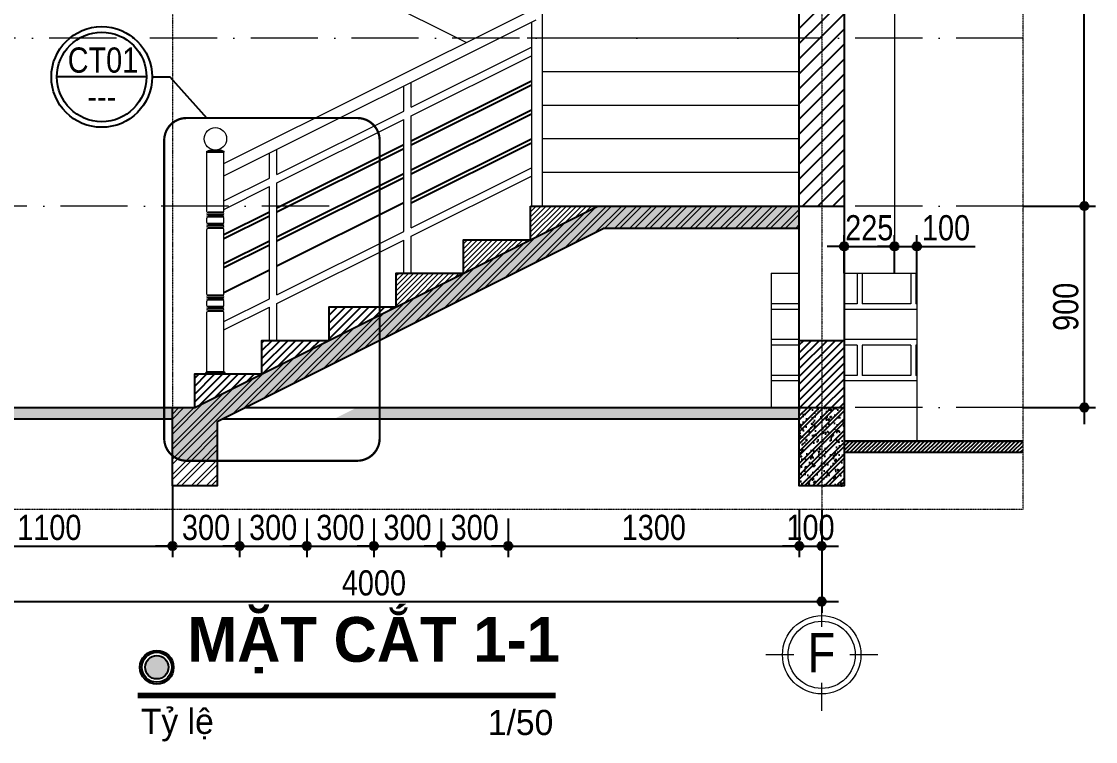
# Model space of a CAD drawing. Header units: millimetres. Extents: x 15144 to 68983, y 5333 to 52444.
# Drawn here: x 59388 to 68983, y 25265 to 31700 of the extents above; entities that cross this region are included whole.
import ezdxf
from ezdxf.enums import TextEntityAlignment as Align

# ---------------------------------------------------------------- set-up
doc = ezdxf.new("R2010")
doc.units = ezdxf.units.MM
doc.linetypes.add('ACAD_ISO10W100', pattern=[18, 12, -3, 0, -3])
doc.linetypes.add('DASHED2', pattern=[0.375, 0.25, -0.125])
for name, color, linetype in [('009', 251, 'Continuous'), ('daucat', 220, 'Continuous'), ('DIM', 1, 'Continuous'), ('HACTH', 8, 'Continuous'), ('TAGS', 60, 'Continuous'), ('TEXT', 7, 'Continuous'), ('TUONG', 131, 'Continuous')]:
    doc.layers.add(name, color=color, linetype=linetype)
for name, color, linetype, lineweight in [('CAY', 84, 'Continuous', 5), ('HACHT', 8, 'Continuous', 5), ('NET-THAY', 2, 'Continuous', 13), ('TEN TRUC', 3, 'Continuous', 18), ('TRUC', 24, 'Continuous', 0)]:
    doc.layers.add(name, color=color, linetype=linetype, lineweight=lineweight)
doc.styles.add('HEL-CONDENSE', font='')
doc.styles.add('SWISS-CONDENSE', font='')
doc.styles.add('VNI-HELVE-CONDENSEN', font='')
doc.styles.get('HEL-CONDENSE').set_extended_font_data('VNI-Helve-Condense')
doc.styles.get('SWISS-CONDENSE').set_extended_font_data('VNI-Swiss-Condense')
doc.styles.get('VNI-HELVE-CONDENSEN').set_extended_font_data('VNI-Helve-Condense')
doc.dimstyles.new('D 50', dxfattribs={"dimtxt": 225, "dimasz": 1.5, "dimexe": 100, "dimexo": 0, "dimgap": 50, "dimtad": 1, "dimdec": 0, "dimlfac": 0.5, "dimzin": 13, "dimdsep": 46, "dimtxsty": 'HEL-CONDENSE', "dimblk": 'D50', "dimcen": 0, "dimclrd": 1, "dimclre": 1, "dimclrt": 7, "dimazin": 0, "dimtfac": 1, "dimtdec": 0, "dimtmove": 0, "dimatfit": 3, "dimldrblk": 'D50', "dimfxl": 1, "dimtolj": 1, "dimtzin": 13, "dimarcsym": 0})
pattern_1 = [(45, (-1273063.15, -83574.49), (-67.351921, 67.351921), []), (45, (-1273018.25, -83574.49), (-67.351921, 67.351921), [])]
pattern_2 = [(45, (-1077510.79, 188242.25), (-35.355339, 35.355339), [])]

# ---------------------------------------------------------------- blocks, each defined once
blk = doc.blocks.new('A$C206177D3')
at = {"layer": 'TEN TRUC', "ltscale": 1000}
for p, q in [((-36.6, 240.1), (-36.6, 490.1)), ((-286.6, -9.9), (-536.6, -9.9)), ((463.4, -9.9), (213.4, -9.9)), ((-36.6, -509.9), (-36.6, -259.9))]:
    blk.add_line(p, q, dxfattribs=at)
blk.add_circle((-36.6, -9.9), 350, dxfattribs=at)
at = {"layer": 'TEN TRUC', "color": 254, "ltscale": 1000}
blk.add_circle((-36.6, -9.9), 300, dxfattribs=at)
blk = doc.blocks.new('D50')
at = {"layer": 'DIM'}
blk.add_hatch(color=256, dxfattribs=at).paths.add_polyline_path([(25, 0, 1), (-25, 0, 1)])
blk.add_line((25, 0), (100, 0), dxfattribs=at)
blk.add_circle((0, 0), 25, dxfattribs=at)
blk = doc.blocks.new('*D454')
at = {"layer": 'DEFPOINTS', "color": 0, "transparency": 16777216}
for p in [(68336.6, 30050.3), (68336.6, 28250.3), (68882.8, 28250.3)]:
    blk.add_point(p, dxfattribs=at)
at = {"layer": 'DIM', "color": 1, "lineweight": -2, "transparency": 16777216}
for p, q in [((68336.6, 30050.3), (68982.8, 30050.3)), ((68882.8, 30048.8), (68882.8, 28251.8)), ((68336.6, 28250.3), (68982.8, 28250.3))]:
    blk.add_line(p, q, dxfattribs=at)
at = {"layer": 'DIM', "color": 1, "lineweight": -2, "transparency": 16777216, "xscale": 1.5, "yscale": 1.5, "zscale": 1.5}
for p, rotation in [((68882.8, 30050.3), 90), ((68882.8, 28250.3), 270)]:
    blk.add_blockref('D50', p, dxfattribs=dict(at, rotation=rotation))
at = {"layer": 'DIM', "color": 7, "transparency": 16777216, "insert": (68717.9, 29150.3), "char_height": 225, "attachment_point": 5, "rotation": 90, "style": 'HEL-CONDENSE'}
blk.add_mtext('\\A1;900', dxfattribs=at)
blk = doc.blocks.new('*D455')
at = {"layer": 'DEFPOINTS', "color": 0, "transparency": 16777216}
for p in [(68453.4, 35050.3), (68882.8, 35050.3), (68336.6, 30050.3)]:
    blk.add_point(p, dxfattribs=at)
at = {"layer": 'DIM', "color": 1, "lineweight": -2, "transparency": 16777216}
for p, q in [((68453.4, 35050.3), (68982.8, 35050.3)), ((68882.8, 30051.8), (68882.8, 35048.8)), ((68336.6, 30050.3), (68982.8, 30050.3))]:
    blk.add_line(p, q, dxfattribs=at)
at = {"layer": 'DIM', "color": 1, "lineweight": -2, "transparency": 16777216, "xscale": 1.5, "yscale": 1.5, "zscale": 1.5}
for p, rotation in [((68882.8, 35050.3), 90), ((68882.8, 30050.3), 270)]:
    blk.add_blockref('D50', p, dxfattribs=dict(at, rotation=rotation))
at = {"layer": 'DIM', "color": 7, "transparency": 16777216, "insert": (68717.9, 32550.3), "char_height": 225, "attachment_point": 5, "rotation": 90, "style": 'HEL-CONDENSE'}
blk.add_mtext('\\A1;2500', dxfattribs=at)
blk = doc.blocks.new('*D462')
at = {"layer": 'DEFPOINTS', "color": 0, "transparency": 16777216}
for p in [(67186.6, 29690.4), (66736.6, 29450.3), (67186.6, 29450.3)]:
    blk.add_point(p, dxfattribs=at)
at = {"layer": 'DIM', "color": 1, "lineweight": -2, "transparency": 16777216}
for p, q in [((66736.6, 29450.3), (66736.6, 29790.4)), ((67186.6, 29450.3), (67186.6, 29790.4)), ((66738.1, 29690.4), (67185.1, 29690.4))]:
    blk.add_line(p, q, dxfattribs=at)
at = {"layer": 'DIM', "color": 1, "lineweight": -2, "transparency": 16777216, "xscale": 1.5, "yscale": 1.5, "zscale": 1.5, "rotation": 180}
blk.add_blockref('D50', (66736.6, 29690.4), dxfattribs=at)
at = {"layer": 'DIM', "color": 1, "lineweight": -2, "transparency": 16777216, "xscale": 1.5, "yscale": 1.5, "zscale": 1.5}
blk.add_blockref('D50', (67186.6, 29690.4), dxfattribs=at)
at = {"layer": 'DIM', "color": 7, "transparency": 16777216, "insert": (66961.6, 29855.3), "char_height": 225, "attachment_point": 5, "style": 'HEL-CONDENSE'}
blk.add_mtext('\\A1;225', dxfattribs=at)
blk = doc.blocks.new('*D463')
at = {"layer": 'DEFPOINTS', "color": 0, "transparency": 16777216}
for p in [(67386.6, 29690.4), (67186.6, 29450.3), (67386.6, 29450.3)]:
    blk.add_point(p, dxfattribs=at)
at = {"layer": 'DIM', "color": 1, "lineweight": -2, "transparency": 16777216}
for p, q in [((67186.6, 29450.3), (67186.6, 29790.4)), ((67386.6, 29450.3), (67386.6, 29790.4)), ((67188.1, 29690.4), (67385.1, 29690.4)), ((67386.6, 29690.4), (67906.3, 29690.4))]:
    blk.add_line(p, q, dxfattribs=at)
at = {"layer": 'DIM', "color": 1, "lineweight": -2, "transparency": 16777216, "xscale": 1.5, "yscale": 1.5, "zscale": 1.5, "rotation": 180}
blk.add_blockref('D50', (67186.6, 29690.4), dxfattribs=at)
at = {"layer": 'DIM', "color": 1, "lineweight": -2, "transparency": 16777216, "xscale": 1.5, "yscale": 1.5, "zscale": 1.5}
blk.add_blockref('D50', (67386.6, 29690.4), dxfattribs=at)
at = {"layer": 'DIM', "color": 7, "transparency": 16777216, "insert": (67647.2, 29855.3), "char_height": 225, "attachment_point": 5, "style": 'HEL-CONDENSE'}
blk.add_mtext('\\A1;100', dxfattribs=at)
blk = doc.blocks.new('A$C5F494123')
at = {"layer": 'TAGS', "color": 254, "ltscale": 1000}
blk.add_line((400, 0), (-400, 0), dxfattribs=at)
at = {"layer": 'TAGS', "ltscale": 1000}
blk.add_circle((0, 0), 450, dxfattribs=at)
at = {"layer": 'TAGS', "color": 254, "ltscale": 1000}
blk.add_circle((0, 0), 400, dxfattribs=at)
at = {"layer": 'TAGS', "ltscale": 1000, "style": 'VNI-HELVE-CONDENSEN'}
blk.add_attdef('A', (-84, 67), '', height=225, dxfattribs=at)
blk.add_attdef('A', text='', height=225, dxfattribs=at).set_placement((1.1, -61.7), align=Align.TOP_CENTER)
blk = doc.blocks.new('*D524')
at = {"layer": 'DEFPOINTS', "color": 0, "transparency": 16777216}
for p in [(60736.6, 27550.3), (58536.6, 27342.5), (60736.6, 27012.6)]:
    blk.add_point(p, dxfattribs=at)
at = {"layer": 'DIM', "color": 1, "lineweight": -2, "transparency": 16777216}
for p, q in [((60736.6, 27550.3), (60736.6, 26912.6)), ((58536.6, 27342.5), (58536.6, 26912.6)), ((58538.1, 27012.6), (60735.1, 27012.6))]:
    blk.add_line(p, q, dxfattribs=at)
at = {"layer": 'DIM', "color": 1, "lineweight": -2, "transparency": 16777216, "xscale": 1.5, "yscale": 1.5, "zscale": 1.5, "rotation": 180}
blk.add_blockref('D50', (58536.6, 27012.6), dxfattribs=at)
at = {"layer": 'DIM', "color": 1, "lineweight": -2, "transparency": 16777216, "xscale": 1.5, "yscale": 1.5, "zscale": 1.5}
blk.add_blockref('D50', (60736.6, 27012.6), dxfattribs=at)
at = {"layer": 'DIM', "color": 7, "transparency": 16777216, "insert": (59636.6, 27177.5), "char_height": 225, "attachment_point": 5, "style": 'HEL-CONDENSE'}
blk.add_mtext('\\A1;1100', dxfattribs=at)
blk = doc.blocks.new('*D525')
at = {"layer": 'DEFPOINTS', "color": 0, "transparency": 16777216}
for p in [(61936.6, 27258.8), (62536.6, 27253.6), (62536.6, 27012.6)]:
    blk.add_point(p, dxfattribs=at)
at = {"layer": 'DIM', "color": 1, "lineweight": -2, "transparency": 16777216}
for p, q in [((61936.6, 27258.8), (61936.6, 26912.6)), ((62536.6, 27253.6), (62536.6, 26912.6)), ((61938.1, 27012.6), (62535.1, 27012.6))]:
    blk.add_line(p, q, dxfattribs=at)
at = {"layer": 'DIM', "color": 1, "lineweight": -2, "transparency": 16777216, "xscale": 1.5, "yscale": 1.5, "zscale": 1.5, "rotation": 180}
blk.add_blockref('D50', (61936.6, 27012.6), dxfattribs=at)
at = {"layer": 'DIM', "color": 1, "lineweight": -2, "transparency": 16777216, "xscale": 1.5, "yscale": 1.5, "zscale": 1.5}
blk.add_blockref('D50', (62536.6, 27012.6), dxfattribs=at)
at = {"layer": 'DIM', "color": 7, "transparency": 16777216, "insert": (62236.6, 27177.5), "char_height": 225, "attachment_point": 5, "style": 'HEL-CONDENSE'}
blk.add_mtext('\\A1;300', dxfattribs=at)
blk = doc.blocks.new('*D526')
at = {"layer": 'DEFPOINTS', "color": 0, "transparency": 16777216}
for p in [(62536.6, 27258.8), (63136.6, 27253.6), (63136.6, 27012.6)]:
    blk.add_point(p, dxfattribs=at)
at = {"layer": 'DIM', "color": 1, "lineweight": -2, "transparency": 16777216}
for p, q in [((62536.6, 27258.8), (62536.6, 26912.6)), ((63136.6, 27253.6), (63136.6, 26912.6)), ((62538.1, 27012.6), (63135.1, 27012.6))]:
    blk.add_line(p, q, dxfattribs=at)
at = {"layer": 'DIM', "color": 1, "lineweight": -2, "transparency": 16777216, "xscale": 1.5, "yscale": 1.5, "zscale": 1.5, "rotation": 180}
blk.add_blockref('D50', (62536.6, 27012.6), dxfattribs=at)
at = {"layer": 'DIM', "color": 1, "lineweight": -2, "transparency": 16777216, "xscale": 1.5, "yscale": 1.5, "zscale": 1.5}
blk.add_blockref('D50', (63136.6, 27012.6), dxfattribs=at)
at = {"layer": 'DIM', "color": 7, "transparency": 16777216, "insert": (62836.6, 27177.5), "char_height": 225, "attachment_point": 5, "style": 'HEL-CONDENSE'}
blk.add_mtext('\\A1;300', dxfattribs=at)
blk = doc.blocks.new('*D527')
at = {"layer": 'DEFPOINTS', "color": 0, "transparency": 16777216}
for p in [(63136.6, 27258.8), (63736.6, 27253.6), (63736.6, 27012.6)]:
    blk.add_point(p, dxfattribs=at)
at = {"layer": 'DIM', "color": 1, "lineweight": -2, "transparency": 16777216}
for p, q in [((63136.6, 27258.8), (63136.6, 26912.6)), ((63736.6, 27253.6), (63736.6, 26912.6)), ((63138.1, 27012.6), (63735.1, 27012.6))]:
    blk.add_line(p, q, dxfattribs=at)
at = {"layer": 'DIM', "color": 1, "lineweight": -2, "transparency": 16777216, "xscale": 1.5, "yscale": 1.5, "zscale": 1.5, "rotation": 180}
blk.add_blockref('D50', (63136.6, 27012.6), dxfattribs=at)
at = {"layer": 'DIM', "color": 1, "lineweight": -2, "transparency": 16777216, "xscale": 1.5, "yscale": 1.5, "zscale": 1.5}
blk.add_blockref('D50', (63736.6, 27012.6), dxfattribs=at)
at = {"layer": 'DIM', "color": 7, "transparency": 16777216, "insert": (63436.6, 27177.5), "char_height": 225, "attachment_point": 5, "style": 'HEL-CONDENSE'}
blk.add_mtext('\\A1;300', dxfattribs=at)
blk = doc.blocks.new('*D528')
at = {"layer": 'DEFPOINTS', "color": 0, "transparency": 16777216}
for p in [(63736.6, 27258.8), (66336.6, 27342.5), (66336.6, 27012.6)]:
    blk.add_point(p, dxfattribs=at)
at = {"layer": 'DIM', "color": 1, "lineweight": -2, "transparency": 16777216}
for p, q in [((63736.6, 27258.8), (63736.6, 26912.6)), ((66336.6, 27342.5), (66336.6, 26912.6)), ((63738.1, 27012.6), (66335.1, 27012.6))]:
    blk.add_line(p, q, dxfattribs=at)
at = {"layer": 'DIM', "color": 1, "lineweight": -2, "transparency": 16777216, "xscale": 1.5, "yscale": 1.5, "zscale": 1.5, "rotation": 180}
blk.add_blockref('D50', (63736.6, 27012.6), dxfattribs=at)
at = {"layer": 'DIM', "color": 1, "lineweight": -2, "transparency": 16777216, "xscale": 1.5, "yscale": 1.5, "zscale": 1.5}
blk.add_blockref('D50', (66336.6, 27012.6), dxfattribs=at)
at = {"layer": 'DIM', "color": 7, "transparency": 16777216, "insert": (65036.6, 27177.5), "char_height": 225, "attachment_point": 5, "style": 'HEL-CONDENSE'}
blk.add_mtext('\\A1;1300', dxfattribs=at)
blk = doc.blocks.new('*D529')
at = {"layer": 'DEFPOINTS', "color": 0, "transparency": 16777216}
for p in [(66336.6, 27258.8), (66536.6, 27342.5), (66536.6, 27012.6)]:
    blk.add_point(p, dxfattribs=at)
at = {"layer": 'DIM', "color": 1, "lineweight": -2, "transparency": 16777216}
for p, q in [((66336.6, 27258.8), (66336.6, 26912.6)), ((66536.6, 27342.5), (66536.6, 26912.6)), ((66338.1, 27012.6), (66535.1, 27012.6))]:
    blk.add_line(p, q, dxfattribs=at)
at = {"layer": 'DIM', "color": 1, "lineweight": -2, "transparency": 16777216, "xscale": 1.5, "yscale": 1.5, "zscale": 1.5, "rotation": 180}
blk.add_blockref('D50', (66336.6, 27012.6), dxfattribs=at)
at = {"layer": 'DIM', "color": 1, "lineweight": -2, "transparency": 16777216, "xscale": 1.5, "yscale": 1.5, "zscale": 1.5}
blk.add_blockref('D50', (66536.6, 27012.6), dxfattribs=at)
at = {"layer": 'DIM', "color": 7, "transparency": 16777216, "insert": (66436.6, 27177.5), "char_height": 225, "attachment_point": 5, "style": 'HEL-CONDENSE'}
blk.add_mtext('\\A1;100', dxfattribs=at)
blk = doc.blocks.new('*D530')
at = {"layer": 'DEFPOINTS', "color": 0, "transparency": 16777216}
for p in [(58536.6, 26912.6), (66536.6, 26912.6), (66536.6, 26516.6)]:
    blk.add_point(p, dxfattribs=at)
at = {"layer": 'DIM', "color": 1, "lineweight": -2, "transparency": 16777216}
for p, q in [((58536.6, 26912.6), (58536.6, 26416.6)), ((66536.6, 26912.6), (66536.6, 26416.6)), ((58538.1, 26516.6), (66535.1, 26516.6))]:
    blk.add_line(p, q, dxfattribs=at)
at = {"layer": 'DIM', "color": 1, "lineweight": -2, "transparency": 16777216, "xscale": 1.5, "yscale": 1.5, "zscale": 1.5, "rotation": 180}
blk.add_blockref('D50', (58536.6, 26516.6), dxfattribs=at)
at = {"layer": 'DIM', "color": 1, "lineweight": -2, "transparency": 16777216, "xscale": 1.5, "yscale": 1.5, "zscale": 1.5}
blk.add_blockref('D50', (66536.6, 26516.6), dxfattribs=at)
at = {"layer": 'DIM', "color": 7, "transparency": 16777216, "insert": (62536.6, 26681.5), "char_height": 225, "attachment_point": 5, "style": 'HEL-CONDENSE'}
blk.add_mtext('\\A1;4000', dxfattribs=at)
blk = doc.blocks.new('*D568')
at = {"layer": 'DEFPOINTS', "color": 0, "transparency": 16777216}
for p in [(61336.6, 27258.8), (61936.6, 27253.6), (61936.6, 27012.6)]:
    blk.add_point(p, dxfattribs=at)
at = {"layer": 'DIM', "color": 1, "lineweight": -2, "transparency": 16777216}
for p, q in [((61336.6, 27258.8), (61336.6, 26912.6)), ((61936.6, 27253.6), (61936.6, 26912.6)), ((61338.1, 27012.6), (61935.1, 27012.6))]:
    blk.add_line(p, q, dxfattribs=at)
at = {"layer": 'DIM', "color": 1, "lineweight": -2, "transparency": 16777216, "xscale": 1.5, "yscale": 1.5, "zscale": 1.5, "rotation": 180}
blk.add_blockref('D50', (61336.6, 27012.6), dxfattribs=at)
at = {"layer": 'DIM', "color": 1, "lineweight": -2, "transparency": 16777216, "xscale": 1.5, "yscale": 1.5, "zscale": 1.5}
blk.add_blockref('D50', (61936.6, 27012.6), dxfattribs=at)
at = {"layer": 'DIM', "color": 7, "transparency": 16777216, "insert": (61636.6, 27177.5), "char_height": 225, "attachment_point": 5, "style": 'HEL-CONDENSE'}
blk.add_mtext('\\A1;300', dxfattribs=at)
blk = doc.blocks.new('*D569')
at = {"layer": 'DEFPOINTS', "color": 0, "transparency": 16777216}
for p in [(60736.6, 27258.8), (61336.6, 27253.6), (61336.6, 27012.6)]:
    blk.add_point(p, dxfattribs=at)
at = {"layer": 'DIM', "color": 1, "lineweight": -2, "transparency": 16777216}
for p, q in [((60736.6, 27258.8), (60736.6, 26912.6)), ((61336.6, 27253.6), (61336.6, 26912.6)), ((60738.1, 27012.6), (61335.1, 27012.6))]:
    blk.add_line(p, q, dxfattribs=at)
at = {"layer": 'DIM', "color": 1, "lineweight": -2, "transparency": 16777216, "xscale": 1.5, "yscale": 1.5, "zscale": 1.5, "rotation": 180}
blk.add_blockref('D50', (60736.6, 27012.6), dxfattribs=at)
at = {"layer": 'DIM', "color": 1, "lineweight": -2, "transparency": 16777216, "xscale": 1.5, "yscale": 1.5, "zscale": 1.5}
blk.add_blockref('D50', (61336.6, 27012.6), dxfattribs=at)
at = {"layer": 'DIM', "color": 7, "transparency": 16777216, "insert": (61036.6, 27177.5), "char_height": 225, "attachment_point": 5, "style": 'HEL-CONDENSE'}
blk.add_mtext('\\A1;300', dxfattribs=at)

msp = doc.modelspace()

# ---------------------------------------------------------------- hatches: boundary and pattern name
at = {"layer": '009'}
h = msp.add_hatch(dxfattribs=at)
h.set_pattern_fill('ANSI31', color=256, scale=30, style=0)
h.set_pattern_definition([(45, (-1273063.15, -83574.49), (-67.351921, 67.351921), [])])
h.paths.add_polyline_path([(66536.631, 32950.283), (66336.631, 32950.283), (66336.631, 31550.283), (66536.631, 31550.283)])
h.paths.add_polyline_path([(66336.631, 33650.283), (66536.631, 33650.283), (66536.631, 35050.283), (66336.631, 35050.283)])
h.paths.add_polyline_path([(66536.631, 33650.283), (66736.631, 33650.283), (66736.631, 35050.283), (66536.631, 35050.283)])
h.paths.add_polyline_path([(66536.631, 30050.283), (66736.631, 30050.283), (66736.631, 31550.283), (66536.631, 31550.283)])
h.paths.add_polyline_path([(66536.631, 31550.283), (66736.631, 31550.283), (66736.631, 32950.283), (66536.631, 32950.283)])
h.paths.add_polyline_path([(66336.631, 30050.283), (66536.631, 30050.283), (66536.631, 31550.283), (66336.631, 31550.283)])
at = {"layer": 'CAY'}
h = msp.add_hatch(dxfattribs=at)
h.set_pattern_fill('ANSI32', color=256, scale=10, style=0)
h.set_pattern_definition(pattern_1)
h.paths.add_polyline_path([(61136.631, 27774.701), (60863.022, 27774.701, -0.17270471), (60736.631, 27819.7), (60736.631, 27550.283), (61136.631, 27550.283)])
h.paths.add_polyline_path([(61136.631, 28126.676), (64583.845, 29850.283), (66336.631, 29850.283), (66336.631, 30050.283), (64536.631, 30050.283), (60936.631, 28250.283), (60736.631, 28250.283), (60736.631, 27550.283), (61136.631, 27550.283)])
h = msp.add_hatch(dxfattribs=at)
h.set_pattern_fill('AR-CONC', color=256, style=0)
h.set_pattern_definition([(50, (-1273063.15, -83574.49), (182.184669, -15.939086), [19.05, -209.55]), (355, (-1273063.15, -83574.49), (-35.242826, 191.056643), [15.24, -167.64]), (100.451, (-1273047.97, -83575.82), (146.942502, 175.116688), [16.19, -178.09]), (46.1842, (-1273063.15, -83523.69), (271.07904, -42.042328), [28.575, -314.325]), (96.6356, (-1273040.56, -83527.2), (237.404234, 247.425556), [24.285, -267.135]), (351.184, (-1273063.15, -83523.7), (237.404606, 247.42512), [22.86, -251.46]), (21, (-1273037.75, -83536.39), (151.61488, -102.265519), [19.05, -209.55]), (326, (-1273037.75, -83536.39), (61.802028, 184.187966), [15.24, -167.64]), (71.4514, (-1273025.11, -83544.91), (213.41649, 81.922858), [16.19, -178.09]), (37.5, (-1273063.15, -83574.49), (3.0886033, 84.555039), [0, -165.608, 0, -170.18, 0, -168.275]), (7.5, (-1273063.15, -83574.49), (66.8196625, 100.180575), [0, -97.028, 0, -161.798, 0, -64.135]), (327.5, (-1273119.79, -83574.49), (135.590595, -5.728744), [0, -63.5, 0, -198.12, 0, -262.89]), (317.5, (-1273145.19, -83574.49), (148.129181, 25.426491), [0, -82.55, 0, -131.572, 0, -186.69])])
h.paths.add_polyline_path([(61136.631, 27774.701), (60863.022, 27774.701, -0.17270471), (60736.631, 27819.7), (60736.631, 27550.283), (61136.631, 27550.283)])
h.paths.add_polyline_path([(61136.631, 28126.676), (64583.845, 29850.283), (66336.631, 29850.283), (66336.631, 30050.283), (64536.631, 30050.283), (60936.631, 28250.283), (60736.631, 28250.283), (60736.631, 27550.283), (61136.631, 27550.283)])
h = msp.add_hatch(dxfattribs=at)
h.set_pattern_fill('ANSI31', color=256, scale=10, style=0)
h.set_pattern_definition([(45, (-1273063.15, -83574.49), (-22.4506403, 22.4506403), [])])
h.paths.add_polyline_path([(64536.631, 30050.283), (63936.631, 30050.283), (63936.631, 29750.283)])
h.paths.add_polyline_path([(63936.631, 29750.283), (63336.631, 29750.283), (63336.631, 29450.283)])
h.paths.add_polyline_path([(63336.631, 29450.283), (62736.631, 29450.283), (62736.631, 29150.283)])
h = msp.add_hatch(dxfattribs=at)
h.set_pattern_fill('ANSI32', color=256, scale=10, style=0)
h.set_pattern_definition(pattern_1)
h.paths.add_polyline_path([(61136.631, 27774.701), (60863.022, 27774.701, -0.17270471), (60736.631, 27819.7), (60736.631, 27550.283), (61136.631, 27550.283)])
at = {"layer": 'DIM'}
h = msp.add_hatch(dxfattribs=at)
h.set_pattern_fill('ANSI31', color=256, scale=200, style=0)
h.set_pattern_definition([(45, (-1076510.79, 188242.25), (-17.67766953, 17.67766953), [])])
h.paths.add_polyline_path([(68336.631, 27950.283), (66736.631, 27950.283), (66736.631, 27850.283), (68336.631, 27850.283)])
at = {"layer": 'DIM', "linetype": 'ByBlock'}
msp.add_hatch(color=1, dxfattribs=at).paths.add_polyline_path([(60701.515, 25928.956, 1), (60492.475, 25928.956, 1)])
at = {"layer": 'HACHT'}
h = msp.add_hatch(dxfattribs=at)
h.set_pattern_fill('AR-BRELM', color=256, scale=120, angle=180, style=0)
h.set_pattern_definition([(180, (-2096267.85, 755618.1), (-8e-14, -640.08), [915, -45]), (180, (-2096267.85, 755348.1), (-8e-14, -640.08), [915, -45]), (180, (-2096507.85, 755298.05), (-8e-14, -640.08), [435, -45]), (180, (-2096507.85, 755028.05), (-8e-14, -640.08), [435, -45]), (270, (-2096267.9, 755618.1), (960, -2e-13), [270, -370.08]), (270, (-2096222.9, 755618.1), (960, -2e-13), [270, -370.08]), (270, (-2096507.85, 755298.05), (480, -9e-14), [270, -370.08]), (270, (-2096462.85, 755298.05), (480, -9e-14), [270, -370.08])])
h.paths.add_polyline_path([(67386.631, 29450.283), (66736.631, 29450.283), (66736.631, 28250.283), (67386.631, 28250.283)])
h.paths.add_polyline_path([(66336.631, 29250.283), (66086.631, 29250.283), (66086.631, 28250.283), (66336.631, 28250.283)])
at = {"layer": 'HACTH'}
h = msp.add_hatch(dxfattribs=at)
h.set_pattern_fill('ANSI31', color=256, scale=400, style=0)
h.set_pattern_definition(pattern_2)
h.paths.add_polyline_path([(62136.631, 28850.283), (61536.631, 28850.283), (61536.631, 28550.283)])
h.paths.add_polyline_path([(62736.631, 29150.283), (62136.631, 29150.283), (62136.631, 28850.283)])
h = msp.add_hatch(dxfattribs=at)
h.set_pattern_fill('ANSI31', color=256, scale=400, style=0)
h.set_pattern_definition([(45, (-1076510.79, 188242.25), (-35.355339, 35.355339), [])])
h.paths.add_polyline_path([(66736.631, 28850.283), (66536.631, 28850.283), (66536.631, 28250.283), (66736.631, 28250.283)])
h.paths.add_polyline_path([(66536.631, 28850.283), (66336.631, 28850.283), (66336.631, 28250.283), (66536.631, 28250.283)])
h = msp.add_hatch(dxfattribs=at)
h.set_pattern_fill('ANSI31', color=256, scale=400, style=0)
h.set_pattern_definition(pattern_2)
h.paths.add_polyline_path([(60936.631, 28550.283), (61536.631, 28550.283), (60936.631, 28250.283)])
h = msp.add_hatch(dxfattribs=at)
h.set_pattern_fill('AR-CONC', color=256, scale=10, style=0)
h.set_pattern_definition([(50, (-1076510.79, 188242.25), (71.7260183, -6.2752135), [7.5, -82.5]), (355, (-1076510.79, 188242.25), (-13.8751334, 75.2192134), [6, -66]), (100.4514, (-1076504.81, 188241.73), (57.850938, 68.943954), [6.374019, -70.114211]), (46.1842, (-1076510.79, 188262.25), (106.724105, -16.5519014), [11.25, -123.75]), (96.6356, (-1076501.9, 188260.87), (93.466271, 97.411787), [9.561029, -105.1713]), (351.1842, (-1076510.79, 188262.25), (93.466195, 97.41186), [9, -99]), (21, (-1076500.79, 188257.25), (59.6907052, -40.261889), [7.5, -82.5]), (326, (-1076500.79, 188257.25), (24.331533, 72.5150045), [6, -66]), (71.4514, (-1076495.816, 188253.895), (84.022263, 32.2530497), [6.374019, -70.114211]), (37.5, (-1076510.79, 188242.25), (1.21598553, 33.2893854), [0, -65.2, 0, -67, 0, -66.25]), (7.5, (-1076510.79, 188242.25), (26.3069537, 39.4411712), [0, -38.2, 0, -63.7, 0, -25.25]), (327.5, (-1076533.09, 188242.25), (53.3822436, -2.2554872), [0, -25, 0, -78, 0, -103.5]), (317.5, (-1076543.09, 188242.25), (58.318617, 10.0104982), [0, -32.5, 0, -51.8, 0, -73.5])])
h.paths.add_polyline_path([(58336.631, 28250.283), (57366.746, 28250.283), (57366.746, 28150.283), (58336.631, 28150.283)])
h.paths.add_polyline_path([(66336.631, 28250.283), (62383.845, 28250.283), (62183.845, 28150.283), (66336.631, 28150.283)])
h.paths.add_polyline_path([(60736.631, 28150.283), (60736.631, 28250.283), (58736.631, 28250.283), (58736.631, 28150.283)])
h = msp.add_hatch(dxfattribs=at)
h.set_pattern_fill('ANSI32', color=256, scale=200, style=0)
h.set_pattern_definition([(45, (-1076510.79, 188242.25), (-53.0330086, 53.0330086), []), (45, (-1076475.435, 188242.25), (-53.0330086, 53.0330086), [])])
h.paths.add_polyline_path([(66736.631, 28250.283), (66536.631, 28250.283), (66536.631, 27550.283), (66736.631, 27550.283)])
h.paths.add_polyline_path([(66536.631, 28250.283), (66336.631, 28250.283), (66336.631, 27550.283), (66536.631, 27550.283)])
h = msp.add_hatch(dxfattribs=at)
h.set_pattern_fill('AR-CONC', color=256, scale=20, style=0)
h.set_pattern_definition([(50, (-1076510.79, 188242.25), (143.452037, -12.550427), [15, -165]), (355, (-1076510.79, 188242.25), (-27.750267, 150.438427), [12, -132]), (100.4514, (-1076498.84, 188241.2), (115.701876, 137.887908), [12.748038, -140.228422]), (46.1842, (-1076510.79, 188282.25), (213.44821, -33.103803), [22.5, -247.5]), (96.6356, (-1076493, 188279.5), (186.93254, 194.823574), [19.122058, -210.3426]), (351.1842, (-1076510.8, 188282.25), (186.93239, 194.82372), [18, -198]), (21, (-1076490.79, 188272.25), (119.38141, -80.523778), [15, -165]), (326, (-1076490.79, 188272.25), (48.663066, 145.030009), [12, -132]), (71.4514, (-1076480.84, 188265.54), (168.044526, 64.5061), [12.748038, -140.228422]), (37.5, (-1076510.79, 188242.25), (2.431971, 66.5787708), [0, -130.4, 0, -134, 0, -132.5]), (7.5, (-1076510.79, 188242.25), (52.6139075, 78.8823424), [0, -76.4, 0, -127.4, 0, -50.5]), (327.5, (-1076555.39, 188242.25), (106.7644872, -4.5109743), [0, -50, 0, -156, 0, -207]), (317.5, (-1076575.39, 188242.25), (116.637234, 20.0209965), [0, -65, 0, -103.6, 0, -147])])
h.paths.add_polyline_path([(66736.631, 28250.283), (66536.631, 28250.283), (66536.631, 27550.283), (66736.631, 27550.283)])
h.paths.add_polyline_path([(66536.631, 28250.283), (66336.631, 28250.283), (66336.631, 27550.283), (66536.631, 27550.283)])

# ---------------------------------------------------------------- linework, layer by layer
at = {"layer": 'daucat', "linetype": 'DASHED2', "ltscale": 500, "const_width": 20}
msp.add_lwpolyline([(60863.022, 30837.504), (62387.835, 30837.504, -0.41421356), (62587.835, 30637.504), (62587.835, 27974.701, -0.41421356), (62387.835, 27774.701), (60863.022, 27774.701, -0.41421356), (60663.022, 27974.701), (60663.022, 30637.504, -0.41421356)], format="xyb", close=True, dxfattribs=at)
at = {"layer": 'HACTH'}
for p, q in [((61186.396, 29993.305), (61054.396, 29993.305)), ((61186.396, 29973.305), (61054.396, 29973.305)), ((61186.396, 29953.305), (61054.396, 29953.305)), ((61186.396, 29892.673), (61054.396, 29892.673)), ((61186.396, 29872.673), (61054.396, 29872.673)), ((61186.396, 29852.673), (61054.396, 29852.673)), ((61186.396, 29251.887), (61054.396, 29251.887)), ((61186.396, 29231.887), (61054.396, 29231.887)), ((61186.396, 29211.887), (61054.396, 29211.887)), ((61186.396, 29151.254), (61054.396, 29151.254)), ((61186.396, 29131.254), (61054.396, 29131.254)), ((61186.396, 29111.254), (61054.396, 29111.254))]:
    msp.add_line(p, q, dxfattribs=at)
for points in [[(62870.631, 30634.476), (63942.922, 31170.621)], [(62870.631, 30598.699), (63942.922, 31134.844)], [(62870.631, 30375.092), (63942.922, 30911.237)], [(62870.631, 30339.315), (63942.922, 30875.46)], [(62870.631, 30115.708), (63942.922, 30651.853)], [(62870.631, 30079.931), (63942.922, 30616.076)], [(61670.631, 30034.476), (62802.631, 30600.476)], [(61670.631, 29998.699), (62802.631, 30564.699)], [(61670.631, 29775.092), (62802.631, 30341.092)], [(61670.631, 29739.315), (62802.631, 30305.315)], [(61670.631, 29515.708), (62802.631, 30081.708)], [(61196.396, 29797.358), (61602.631, 30000.476)], [(61196.396, 29761.581), (61602.631, 29964.699)], [(61196.396, 29537.974), (61602.631, 29741.092)], [(61196.396, 29502.197), (61602.631, 29705.315)], [(61196.396, 29278.59), (61602.631, 29481.708)]]:
    msp.add_lwpolyline(points, dxfattribs=at)
at = {"layer": 'NET-THAY'}
for p, q in [((67186.631, 48050.283), (67186.631, 29450.283)), ((59489.418, 33450.283), (63363.025, 31513.48)), ((61196.396, 30430.165), (63887.643, 31775.789)), ((64040.922, 31804.664), (64040.922, 30050.283)), ((61196.396, 30320.598), (63985.643, 31715.222)), ((63942.922, 31693.861), (63942.922, 30050.283)), ((63836.631, 31550.283), (63736.631, 31550.283)), ((66336.631, 31550.283), (63904.631, 31550.283)), ((66336.631, 31250.283), (64040.922, 31250.283)), ((62802.631, 30900.109), (62802.631, 31123.716)), ((62870.631, 30934.109), (62870.631, 31157.716)), ((66336.631, 30950.283), (64040.922, 30950.283)), ((62802.631, 29822.324), (62802.631, 30824.083)), ((62870.631, 29856.324), (62870.631, 30858.083)), ((66336.631, 30650.283), (64040.922, 30650.283)), ((61602.631, 30300.109), (61602.631, 30523.716)), ((61670.631, 30334.109), (61670.631, 30557.716)), ((66336.631, 30350.283), (64040.922, 30350.283)), ((61602.631, 29222.324), (61602.631, 30224.083)), ((61670.631, 29256.324), (61670.631, 30258.083)), ((62802.631, 29450.283), (62802.631, 29746.298)), ((62870.631, 29450.283), (62870.631, 29780.298)), ((66086.631, 29450.283), (66086.631, 28250.283)), ((66086.631, 29450.283), (66336.631, 29450.283)), ((66736.631, 29450.283), (67386.631, 29450.283)), ((67386.631, 29450.283), (67386.631, 27950.283)), ((61670.631, 28850.283), (61670.631, 29180.298)), ((61602.631, 28850.283), (61602.631, 29146.298))]:
    msp.add_line(p, q, dxfattribs=at)
at = {"layer": 'NET-THAY', "linetype": 'ByBlock', "ltscale": 10}
for p, q in [((61043.304, 30541.444), (61197.488, 30541.444)), ((61043.304, 30531.444), (61043.304, 30541.444)), ((61043.304, 30531.444), (61197.488, 30531.444)), ((61044.396, 30003.305), (61044.396, 30531.444)), ((61051.236, 30544.238), (61189.557, 30544.238)), ((61051.236, 30541.444), (61051.236, 30544.238)), ((61056.518, 30547.654), (61184.274, 30547.654)), ((61056.518, 30544.238), (61056.518, 30547.654)), ((61063.978, 30551.444), (61176.814, 30551.444)), ((61063.978, 30547.654), (61063.978, 30551.444)), ((61176.814, 30547.654), (61176.814, 30551.444)), ((61184.274, 30544.238), (61184.274, 30547.654)), ((61189.557, 30541.444), (61189.557, 30544.238)), ((61196.396, 30003.305), (61196.396, 30531.444)), ((61197.488, 30531.444), (61197.488, 30541.444)), ((61044.396, 29902.673), (61044.396, 29943.305)), ((61196.396, 29902.672), (61196.396, 29943.305)), ((61044.396, 29261.887), (61044.396, 29842.673)), ((61196.396, 29261.887), (61196.396, 29842.673)), ((61044.396, 29161.254), (61044.396, 29201.887)), ((61196.396, 29161.254), (61196.396, 29201.887)), ((61044.396, 28567.962), (61044.396, 29101.254)), ((61196.396, 28567.962), (61196.396, 29101.254))]:
    msp.add_line(p, q, dxfattribs=at)
at = {"layer": 'NET-THAY', "ltscale": 1000}
for p, q in [((61222.672, 28550.283), (61018.121, 28550.283)), ((61018.121, 28550.283), (61018.121, 28541.444)), ((61212.037, 28557.86), (61028.755, 28557.86)), ((61028.755, 28557.86), (61028.755, 28550.283)), ((61202.027, 28567.962), (61038.765, 28567.962)), ((61038.765, 28567.962), (61038.765, 28557.86)), ((61202.027, 28567.962), (61202.027, 28557.86)), ((61212.037, 28557.86), (61212.037, 28550.283)), ((61222.672, 28550.283), (61222.672, 28541.444))]:
    msp.add_line(p, q, dxfattribs=at)
at = {"layer": 'NET-THAY'}
for points in [[(62870.631, 30934.109), (63942.922, 31470.254)], [(62870.631, 30858.083), (63942.922, 31394.228)], [(61670.631, 30334.109), (62802.631, 30900.109)], [(61670.631, 30258.083), (62802.631, 30824.083)], [(62870.631, 29856.324), (63942.922, 30392.469)], [(61196.396, 30096.991), (61602.631, 30300.109)], [(61196.396, 30020.965), (61602.631, 30224.083)], [(62870.631, 29780.298), (63942.922, 30316.443)], [(61670.631, 29256.324), (62802.631, 29822.324)], [(61670.631, 29180.298), (62802.631, 29746.298)], [(61196.396, 29019.207), (61602.631, 29222.324)], [(61196.396, 28943.18), (61602.631, 29146.298)]]:
    msp.add_lwpolyline(points, dxfattribs=at)
at = {"layer": 'NET-THAY', "linetype": 'ByBlock', "ltscale": 10}
msp.add_circle((61120.396, 30651.444), 100, dxfattribs=at)
for centre, start, end in [((61054.396, 30003.305), 180, 270), ((61054.396, 29983.305), 90, 180), ((61054.396, 29983.305), 180, 270), ((61054.396, 29963.305), 90, 180), ((61054.396, 29963.305), 180, 270), ((61054.396, 29943.305), 90, 180), ((61186.396, 30003.305), 270, 0), ((61186.396, 29983.305), 0, 90), ((61186.396, 29983.305), 270, 0), ((61186.396, 29963.305), 0, 90), ((61186.396, 29963.305), 270, 0), ((61186.396, 29943.305), 0, 90), ((61054.396, 29902.673), 180, 270), ((61054.396, 29882.673), 90, 180), ((61054.396, 29882.673), 180, 270), ((61054.396, 29862.673), 90, 180), ((61054.396, 29862.673), 180, 270), ((61054.396, 29842.673), 90, 180), ((61186.396, 29902.673), 270, 0), ((61186.396, 29882.673), 0, 90), ((61186.396, 29882.673), 270, 0), ((61186.396, 29862.673), 0, 90), ((61186.396, 29862.673), 270, 0), ((61186.396, 29842.673), 0, 90), ((61054.396, 29261.887), 180, 270), ((61054.396, 29241.887), 90, 180), ((61054.396, 29241.887), 180, 270), ((61054.396, 29221.887), 90, 180), ((61054.396, 29221.887), 180, 270), ((61054.396, 29201.887), 90, 180), ((61186.396, 29261.887), 270, 0), ((61186.396, 29241.887), 0, 90), ((61186.396, 29241.887), 270, 0), ((61186.396, 29221.887), 0, 90), ((61186.396, 29221.887), 270, 0), ((61186.396, 29201.887), 0, 90), ((61054.396, 29161.254), 180, 270), ((61054.396, 29141.254), 90, 180), ((61054.396, 29141.254), 180, 270), ((61054.396, 29121.254), 90, 180), ((61054.396, 29121.254), 180, 270), ((61054.396, 29101.254), 90, 180), ((61186.396, 29161.254), 270, 0), ((61186.396, 29141.254), 0, 90), ((61186.396, 29141.254), 270, 0), ((61186.396, 29121.254), 0, 90), ((61186.396, 29121.254), 270, 0), ((61186.396, 29101.254), 0, 90)]:
    msp.add_arc(centre, 10, start, end, dxfattribs=at)
at = {"layer": 'TEXT', "ltscale": 25}
msp.add_lwpolyline([(60555.106, 31204.35), (60711.967, 31204.35), (61044.295, 30837.504)], dxfattribs=at)
at = {"layer": 'TEXT', "color": 7, "linetype": 'ByBlock', "const_width": 48.75}
msp.add_lwpolyline([(64158.922, 25677.189), (61611.21, 25677.189), (64158.922, 25677.189), (60427.006, 25677.189)], dxfattribs=at)
at = {"layer": 'TEXT', "color": 7, "linetype": 'ByBlock'}
for radius in [150.491, 133.77, 104.52]:
    msp.add_circle((60596.995, 25928.956), radius, dxfattribs=at)
at = {"layer": 'TRUC', "linetype": 'ACAD_ISO10W100', "ltscale": 50}
for p, q in [((68336.631, 31550.283), (57366.746, 31550.283)), ((62136.631, 30050.283), (57366.746, 30050.283)), ((68336.631, 30050.283), (63936.631, 30050.283)), ((60936.631, 28250.283), (57366.746, 28250.283)), ((68336.631, 28250.283), (61383.845, 28250.283))]:
    msp.add_line(p, q, dxfattribs=at)
at = {"layer": 'TRUC', "linetype": 'ACAD_ISO10W100', "ltscale": 0.2}
msp.add_lwpolyline([(68336.631, 50600.455), (57366.746, 50600.455), (57366.746, 27342.549), (68336.631, 27342.549)], close=True, dxfattribs=at)
for points in [[(60736.631, 50600.455), (60736.631, 27342.549)], [(66536.631, 50600.455), (66536.631, 27342.549)]]:
    msp.add_lwpolyline(points, dxfattribs=at)
at = {"layer": 'TUONG', "color": 4}
for p, q in [((61136.631, 28126.676), (64583.845, 29850.283)), ((66336.631, 29850.283), (64583.845, 29850.283)), ((63383.845, 29250.283), (63383.845, 29250.283)), ((66336.631, 28850.283), (66736.631, 28850.283)), ((68336.631, 27950.283), (66736.631, 27950.283))]:
    msp.add_line(p, q, dxfattribs=at)
for points in [[(66336.631, 29250.283), (66336.631, 36170.283)], [(66736.631, 35050.283), (66736.631, 28250.283)], [(60936.631, 28250.021), (60936.631, 28550.283), (61536.631, 28550.283), (61536.631, 28850.283), (62136.631, 28850.283), (62136.631, 29150.283), (62736.631, 29150.283), (62736.631, 29450.283), (63336.631, 29450.283), (63336.631, 29750.283), (63936.631, 29750.283), (63936.631, 30050.283)], [(60936.631, 28250.283), (64536.631, 30050.283)], [(63936.631, 30050.283), (66736.631, 30050.283)], [(66336.631, 28250.283), (66336.631, 29250.283)], [(57366.746, 28250.283), (60936.631, 28250.283)], [(61136.631, 28126.676), (61136.631, 27550.283), (60736.631, 27550.283), (60736.631, 28250.283), (60936.631, 28250.283)], [(61383.845, 28250.283), (61936.631, 28250.283)], [(61936.631, 28250.283), (66736.631, 28250.283), (66736.631, 27950.283), (68336.631, 27950.283)], [(58736.631, 28150.283), (60736.631, 28150.283)], [(61183.845, 28150.283), (62183.845, 28150.283)], [(62183.845, 28150.283), (66336.631, 28150.283)], [(66736.631, 28150.283), (66736.631, 27850.283), (68336.631, 27850.283)]]:
    msp.add_lwpolyline(points, dxfattribs=at)
msp.add_lwpolyline([(66336.631, 28250.283), (66736.631, 28250.283), (66736.631, 27550.283), (66336.631, 27550.283)], close=True, dxfattribs=at)

# ---------------------------------------------------------------- block references
at = {"layer": 'TAGS', "ltscale": 1000}
ref = msp.add_blockref('A$C5F494123', (60105.106, 31204.35), dxfattribs=at)
ref.add_attrib('A', '---', dxfattribs={"color": 7, "ltscale": 1000, "height": 225, "style": 'VNI-HELVE-CONDENSEN'}).set_placement((60106.251, 31142.662), align=Align.TOP_CENTER)
ref.add_attrib('A', 'CT01', (59801.114, 31242.946), dxfattribs={"color": 7, "ltscale": 1000, "height": 225, "style": 'VNI-HELVE-CONDENSEN'})
ref = msp.add_blockref('A$C206177D3', (66573.253, 26050.132), dxfattribs=at)
ref.add_attrib('A', 'F', dxfattribs={"color": 7, "ltscale": 1000, "height": 350, "style": 'VNI-HELVE-CONDENSEN'}).set_placement((66534.949, 25884.494), align=Align.CENTER)

# ---------------------------------------------------------------- texts
at = {"layer": 'TEXT', "color": 7, "insert": (60869.425, 26377.789), "char_height": 400, "attachment_point": 1, "style": 'SWISS-CONDENSE'}
msp.add_mtext('{\\fVNI-Avo|b1|i0|c0|p2;MAËT CAÉT 1-1}', dxfattribs=at)
at = {"layer": 'TEXT', "color": 7, "linetype": 'ByBlock', "char_height": 225, "attachment_point": 1, "style": 'SWISS-CONDENSE'}
for s, insert in [('{\\fVNI-Avo|b0|i0|c0|p2;Tyû leä}', (60454.027, 25558.323)), ('{\\fVNI-Avo|b0|i0|c0|p2;1/50}', (63553.493, 25548.349))]:
    msp.add_mtext(s, dxfattribs=dict(at, insert=insert))

# ---------------------------------------------------------------- dimensions: what is measured, and where the dimension line sits
at = {"layer": 'DIM'}
for base, p2, picture, middle in [((68882.766, 35050.283), (68453.369, 35050.283), '*D455', (68717.866, 32550.283)), ((68882.766, 28250.283), (68336.631, 28250.283), '*D454', (68717.866, 29150.283))]:
    dim = msp.add_linear_dim(base=base, p1=(68336.631, 30050.283), p2=p2, angle=90, dimstyle='D 50', dxfattribs=at)
    dim.commit()
    dim.dimension.update_dxf_attribs({"geometry": picture, "text_midpoint": middle})
for base, p1, p2, picture, middle in [((67186.631, 29690.4), (66736.631, 29450.283), (67186.631, 29450.283), '*D462', (66961.631, 29690.4)), ((66536.631, 27012.633), (66336.631, 27258.78), (66536.631, 27342.549), '*D529', (66436.631, 27012.633))]:
    dim = msp.add_linear_dim(base=base, p1=p1, p2=p2, dimstyle='D 50', dxfattribs=at)
    dim.commit()
    dim.dimension.update_dxf_attribs({"geometry": picture, "text_midpoint": middle, "dimtype": 160})
for base, p1, p2, picture, middle in [((67386.631, 29690.4), (67186.631, 29450.283), (67386.631, 29450.283), '*D463', (67647.231, 29855.3)), ((60736.631, 27012.633), (58536.631, 27342.549), (60736.631, 27550.283), '*D524', (59636.631, 27177.533)), ((61336.631, 27012.633), (60736.631, 27258.78), (61336.631, 27253.56), '*D569', (61036.631, 27177.533)), ((61936.631, 27012.633), (61336.631, 27258.78), (61936.631, 27253.56), '*D568', (61636.631, 27177.533)), ((62536.631, 27012.633), (61936.631, 27258.78), (62536.631, 27253.56), '*D525', (62236.631, 27177.533)), ((63136.631, 27012.633), (62536.631, 27258.78), (63136.631, 27253.56), '*D526', (62836.631, 27177.533)), ((63736.631, 27012.633), (63136.631, 27258.78), (63736.631, 27253.56), '*D527', (63436.631, 27177.533)), ((66336.631, 27012.633), (63736.631, 27258.78), (66336.631, 27342.549), '*D528', (65036.631, 27177.533)), ((66536.631, 26516.626), (58536.631, 26912.633), (66536.631, 26912.633), '*D530', (62536.631, 26681.526))]:
    dim = msp.add_linear_dim(base=base, p1=p1, p2=p2, dimstyle='D 50', dxfattribs=at)
    dim.commit()
    dim.dimension.update_dxf_attribs({"geometry": picture, "text_midpoint": middle})

doc.saveas('drawing.dxf')
